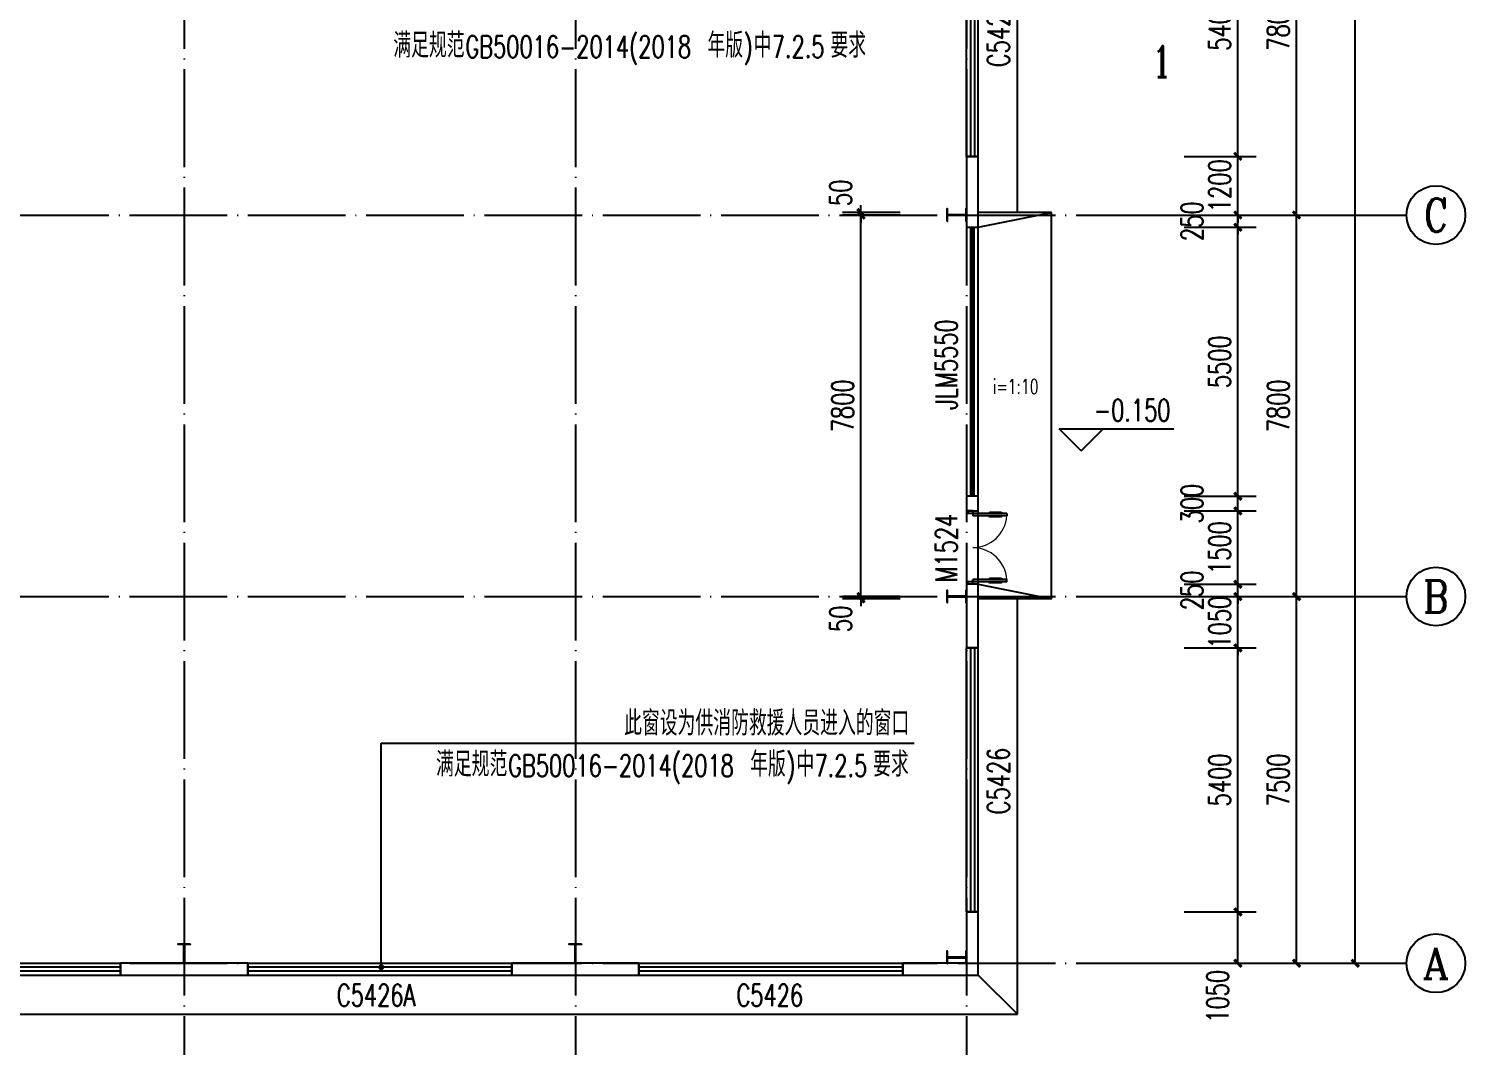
# Model space of a CAD drawing. Header units: millimetres. Extents: x 4455189 to 4808172, y 18512388 to 19204582.
# Drawn here: x 4745792 to 4775172, y 18968898 to 18989704 of the extents above; entities that cross this region are included whole.
import ezdxf
from ezdxf.enums import TextEntityAlignment as Align

# ---------------------------------------------------------------- set-up
doc = ezdxf.new("R2010")
doc.units = ezdxf.units.MM
doc.header["$LTSCALE"] = 1000
doc.header["$MEASUREMENT"] = 0
doc.linetypes.add('DASH', pattern=[0.35, 0.25, -0.1])
doc.linetypes.add('DOTE', pattern=[2.42, 2, -0.2, 0.02, -0.2])
doc.layers.get('Defpoints').update_dxf_attribs({"color": 1})
for name, color, linetype in [('AXIS_TEXT', 7, 'Continuous'), ('AXIS_内部', 151, 'Continuous'), ('AXIS_外部', 171, 'Continuous'), ('COLUMN', 2, 'Continuous'), ('DIM_ELEV', 3, 'Continuous'), ('DIM_LEAD', 145, 'Continuous'), ('DIM_SYMB', 165, 'Continuous'), ('DOOR_FIRE', 140, 'Continuous'), ('DOOR_FIRE_TEXT', 7, 'Continuous'), ('DOTE', 250, 'DOTE'), ('GROUND', 150, 'Continuous'), ('PUB_TEXT', 7, 'Continuous'), ('WALL-PARAPET', 6, 'Continuous'), ('WINDOW', 140, 'Continuous'), ('WINDOW_TEXT', 7, 'Continuous')]:
    doc.layers.add(name, color=color, linetype=linetype)
doc.styles.add('_TCH_AXIS', font='COMPLEX', dxfattribs={"bigfont": 'GBCBIG'})
doc.styles.add('_TCH_DIM', font='SIMPLEX', dxfattribs={"bigfont": 'GBCBIG'})
doc.styles.add('_TCH_DIM_T3', font='SIMPLEX', dxfattribs={"width": 0.705882, "bigfont": 'GBCBIG'})
doc.styles.add('_TCH_LABEL', font='COMPLEX', dxfattribs={"bigfont": 'GBCBIG'})
doc.styles.add('_TCH_WINDOW', font='SIMPLEX', dxfattribs={"height": 3.5, "bigfont": 'GBCBIG'})
doc.styles.add('COMPLEX', font='COMPLEX')
doc.dimstyles.new('_TCH_ARCH&&150', dxfattribs={"dimtxt": 446.25, "dimasz": 150, "dimexe": 375, "dimexo": 450, "dimgap": 150, "dimtad": 1, "dimdec": 0, "dimzin": 0, "dimdsep": 46, "dimtxsty": '_TCH_DIM_T3', "dimblk": 'ARCHTICK', "dimcen": 0.09, "dimclrt": 7, "dimazin": 2, "dimtfac": 1, "dimtdec": 0, "dimtix": 1, "dimtmove": 2, "dimatfit": 3, "dimfxl": 0, "dimtolj": 1, "dimtzin": 0, "dimarcsym": 0})

# ---------------------------------------------------------------- blocks, each defined once
blk = doc.blocks.new('A$C3ACC4A1C')
at = {"layer": 'COLUMN'}
h = blk.add_hatch(color=256, dxfattribs=at)
h.paths.add_polyline_path([(125, 400), (0, 400), (0, 388), (120, 388), (120, 200), (125, 200)])
h.paths.add_polyline_path([(250, 400), (125, 400), (125, 200), (130, 200), (130, 388), (250, 388)])
h.paths.add_polyline_path([(250, 12), (130, 12), (130, 200), (125, 200), (125, 0), (250, 0)])
h.paths.add_polyline_path([(125, 200), (120, 200), (120, 12), (0, 12), (0, 0), (125, 0)])
blk.add_lwpolyline([(0, 0), (0, 12), (120, 12), (120, 388), (0, 388), (0, 400), (250, 400), (250, 388), (130, 388), (130, 12), (250, 12), (250, 0)], close=True, dxfattribs=at)
blk = doc.blocks.new('_ArchTick')
at = {"color": 0, "linetype": 'ByBlock', "const_width": 0.4}
blk.add_lwpolyline([(-0.5, -0.5), (0.5, 0.5)], dxfattribs=at)
blk = doc.blocks.new('*D217')
at = {"layer": 'AXIS_内部', "color": 0, "lineweight": -2}
for p, q in [((4763612, 18978094), (4762437, 18978094)), ((4763612, 18978044), (4762437, 18978044)), ((4762812, 18978094), (4762812, 18978244)), ((4762812, 18978044), (4762812, 18978094)), ((4762812, 18978044), (4762812, 18977894))]:
    blk.add_line(p, q, dxfattribs=at)
at = {"layer": 'Defpoints', "color": 0}
for p in [(4762812, 18978094), (4764062, 18978094), (4764062, 18978044)]:
    blk.add_point(p, dxfattribs=at)
at = {"layer": 'AXIS_内部', "color": 0, "lineweight": -2, "xscale": 150, "yscale": 150, "zscale": 150}
for p, rotation in [((4762812, 18978094), 270), ((4762812, 18978044), 90)]:
    blk.add_blockref('_ArchTick', p, dxfattribs=dict(at, rotation=rotation))
at = {"layer": 'AXIS_内部', "color": 7, "insert": (4762399, 18977639), "char_height": 446.2, "attachment_point": 5, "rotation": 90, "style": '_TCH_DIM_T3'}
blk.add_mtext('\\A1;50', dxfattribs=at)
blk = doc.blocks.new('*D218')
at = {"layer": 'AXIS_内部', "color": 0, "lineweight": -2}
for p, q in [((4763612, 18985894), (4762437, 18985894)), ((4762812, 18978094), (4762812, 18985894)), ((4763612, 18978094), (4762437, 18978094))]:
    blk.add_line(p, q, dxfattribs=at)
at = {"layer": 'Defpoints', "color": 0}
for p in [(4762812, 18985894), (4764062, 18985894), (4764062, 18978094)]:
    blk.add_point(p, dxfattribs=at)
at = {"layer": 'AXIS_内部', "color": 0, "lineweight": -2, "xscale": 150, "yscale": 150, "zscale": 150}
for p, rotation in [((4762812, 18985894), 90), ((4762812, 18978094), 270)]:
    blk.add_blockref('_ArchTick', p, dxfattribs=dict(at, rotation=rotation))
at = {"layer": 'AXIS_内部', "color": 7, "insert": (4762438, 18981994), "char_height": 446.2, "attachment_point": 5, "rotation": 90, "style": '_TCH_DIM_T3'}
blk.add_mtext('\\A1;7800', dxfattribs=at)
blk = doc.blocks.new('*D219')
at = {"layer": 'AXIS_内部', "color": 0, "lineweight": -2}
for p, q in [((4763612, 18985944), (4762437, 18985944)), ((4762812, 18985944), (4762812, 18986094)), ((4762812, 18985894), (4762812, 18985944)), ((4763612, 18985894), (4762437, 18985894)), ((4762812, 18985894), (4762812, 18985744))]:
    blk.add_line(p, q, dxfattribs=at)
at = {"layer": 'Defpoints', "color": 0}
for p in [(4762812, 18985944), (4764062, 18985944), (4764062, 18985894)]:
    blk.add_point(p, dxfattribs=at)
at = {"layer": 'AXIS_内部', "color": 0, "lineweight": -2, "xscale": 150, "yscale": 150, "zscale": 150}
for p, rotation in [((4762812, 18985944), 270), ((4762812, 18985894), 90)]:
    blk.add_blockref('_ArchTick', p, dxfattribs=dict(at, rotation=rotation))
at = {"layer": 'AXIS_内部', "color": 7, "insert": (4762399, 18986349), "char_height": 446.2, "attachment_point": 5, "rotation": 90, "style": '_TCH_DIM_T3'}
blk.add_mtext('\\A1;50', dxfattribs=at)
blk = doc.blocks.new('*D220')
at = {"layer": 'AXIS_内部', "color": 0, "lineweight": -2}
for p, q in [((4769422, 18971644), (4770897, 18971644)), ((4770522, 18970594), (4770522, 18971644)), ((4769422, 18970594), (4770897, 18970594))]:
    blk.add_line(p, q, dxfattribs=at)
at = {"layer": 'Defpoints', "color": 0}
for p in [(4768972, 18971644), (4770522, 18971644), (4768972, 18970594)]:
    blk.add_point(p, dxfattribs=at)
at = {"layer": 'AXIS_内部', "color": 0, "lineweight": -2, "xscale": 150, "yscale": 150, "zscale": 150}
for p, rotation in [((4770522, 18971644), 90), ((4770522, 18970594), 270)]:
    blk.add_blockref('_ArchTick', p, dxfattribs=dict(at, rotation=rotation))
at = {"layer": 'AXIS_内部', "color": 7, "insert": (4770109, 18969919), "char_height": 446.2, "attachment_point": 5, "rotation": 90, "style": '_TCH_DIM_T3'}
blk.add_mtext('\\A1;1050', dxfattribs=at)
blk = doc.blocks.new('*D221')
at = {"layer": 'AXIS_内部', "color": 0, "lineweight": -2}
for p, q in [((4769422, 18977044), (4770897, 18977044)), ((4770522, 18971644), (4770522, 18977044)), ((4769422, 18971644), (4770897, 18971644))]:
    blk.add_line(p, q, dxfattribs=at)
at = {"layer": 'Defpoints', "color": 0}
for p in [(4768972, 18977044), (4770522, 18977044), (4768972, 18971644)]:
    blk.add_point(p, dxfattribs=at)
at = {"layer": 'AXIS_内部', "color": 0, "lineweight": -2, "xscale": 150, "yscale": 150, "zscale": 150}
for p, rotation in [((4770522, 18977044), 90), ((4770522, 18971644), 270)]:
    blk.add_blockref('_ArchTick', p, dxfattribs=dict(at, rotation=rotation))
at = {"layer": 'AXIS_内部', "color": 7, "insert": (4770148, 18974344), "char_height": 446.2, "attachment_point": 5, "rotation": 90, "style": '_TCH_DIM_T3'}
blk.add_mtext('\\A1;5400', dxfattribs=at)
blk = doc.blocks.new('*D222')
at = {"layer": 'AXIS_内部', "color": 0, "lineweight": -2}
for p, q in [((4769422, 18978094), (4770897, 18978094)), ((4770522, 18978094), (4770522, 18978244)), ((4770522, 18977044), (4770522, 18978094)), ((4769422, 18977044), (4770897, 18977044)), ((4770522, 18977044), (4770522, 18976894))]:
    blk.add_line(p, q, dxfattribs=at)
at = {"layer": 'Defpoints', "color": 0}
for p in [(4768972, 18978094), (4770522, 18978094), (4768972, 18977044)]:
    blk.add_point(p, dxfattribs=at)
at = {"layer": 'AXIS_内部', "color": 0, "lineweight": -2, "xscale": 150, "yscale": 150, "zscale": 150}
for p, rotation in [((4770522, 18978094), 270), ((4770522, 18977044), 90)]:
    blk.add_blockref('_ArchTick', p, dxfattribs=dict(at, rotation=rotation))
at = {"layer": 'AXIS_内部', "color": 7, "insert": (4770148, 18977569), "char_height": 446.2, "attachment_point": 5, "rotation": 90, "style": '_TCH_DIM_T3'}
blk.add_mtext('\\A1;1050', dxfattribs=at)
blk = doc.blocks.new('*D223')
at = {"layer": 'AXIS_内部', "color": 0, "lineweight": -2}
for p, q in [((4769422, 18978344), (4770897, 18978344)), ((4770522, 18978344), (4770522, 18978494)), ((4770522, 18978094), (4770522, 18978344)), ((4769422, 18978094), (4770897, 18978094)), ((4770522, 18978094), (4770522, 18977944))]:
    blk.add_line(p, q, dxfattribs=at)
at = {"layer": 'Defpoints', "color": 0}
for p in [(4768972, 18978344), (4770522, 18978344), (4768972, 18978094)]:
    blk.add_point(p, dxfattribs=at)
at = {"layer": 'AXIS_内部', "color": 0, "lineweight": -2, "xscale": 150, "yscale": 150, "zscale": 150}
for p, rotation in [((4770522, 18978344), 270), ((4770522, 18978094), 90)]:
    blk.add_blockref('_ArchTick', p, dxfattribs=dict(at, rotation=rotation))
at = {"layer": 'AXIS_内部', "color": 7, "insert": (4769584, 18978219), "char_height": 446.2, "attachment_point": 5, "rotation": 90, "style": '_TCH_DIM_T3'}
blk.add_mtext('\\A1;250', dxfattribs=at)
blk = doc.blocks.new('*D224')
at = {"layer": 'AXIS_内部', "color": 0, "lineweight": -2}
for p, q in [((4769422, 18979844), (4770897, 18979844)), ((4770522, 18978344), (4770522, 18979844)), ((4769422, 18978344), (4770897, 18978344))]:
    blk.add_line(p, q, dxfattribs=at)
at = {"layer": 'Defpoints', "color": 0}
for p in [(4768972, 18979844), (4770522, 18979844), (4768972, 18978344)]:
    blk.add_point(p, dxfattribs=at)
at = {"layer": 'AXIS_内部', "color": 0, "lineweight": -2, "xscale": 150, "yscale": 150, "zscale": 150}
for p, rotation in [((4770522, 18979844), 90), ((4770522, 18978344), 270)]:
    blk.add_blockref('_ArchTick', p, dxfattribs=dict(at, rotation=rotation))
at = {"layer": 'AXIS_内部', "color": 7, "insert": (4770148, 18979094), "char_height": 446.2, "attachment_point": 5, "rotation": 90, "style": '_TCH_DIM_T3'}
blk.add_mtext('\\A1;1500', dxfattribs=at)
blk = doc.blocks.new('*D225')
at = {"layer": 'AXIS_内部', "color": 0, "lineweight": -2}
for p, q in [((4769422, 18980144), (4770897, 18980144)), ((4770522, 18979844), (4770522, 18980144)), ((4769422, 18979844), (4770897, 18979844))]:
    blk.add_line(p, q, dxfattribs=at)
at = {"layer": 'Defpoints', "color": 0}
for p in [(4768972, 18980144), (4770522, 18980144), (4768972, 18979844)]:
    blk.add_point(p, dxfattribs=at)
at = {"layer": 'AXIS_内部', "color": 0, "lineweight": -2, "xscale": 150, "yscale": 150, "zscale": 150}
for p, rotation in [((4770522, 18980144), 90), ((4770522, 18979844), 270)]:
    blk.add_blockref('_ArchTick', p, dxfattribs=dict(at, rotation=rotation))
at = {"layer": 'AXIS_内部', "color": 7, "insert": (4769584, 18979994), "char_height": 446.2, "attachment_point": 5, "rotation": 90, "style": '_TCH_DIM_T3'}
blk.add_mtext('\\A1;300', dxfattribs=at)
blk = doc.blocks.new('*D226')
at = {"layer": 'AXIS_内部', "color": 0, "lineweight": -2}
for p, q in [((4769422, 18985644), (4770897, 18985644)), ((4770522, 18980144), (4770522, 18985644)), ((4769422, 18980144), (4770897, 18980144))]:
    blk.add_line(p, q, dxfattribs=at)
at = {"layer": 'Defpoints', "color": 0}
for p in [(4768972, 18985644), (4770522, 18985644), (4768972, 18980144)]:
    blk.add_point(p, dxfattribs=at)
at = {"layer": 'AXIS_内部', "color": 0, "lineweight": -2, "xscale": 150, "yscale": 150, "zscale": 150}
for p, rotation in [((4770522, 18985644), 90), ((4770522, 18980144), 270)]:
    blk.add_blockref('_ArchTick', p, dxfattribs=dict(at, rotation=rotation))
at = {"layer": 'AXIS_内部', "color": 7, "insert": (4770148, 18982894), "char_height": 446.2, "attachment_point": 5, "rotation": 90, "style": '_TCH_DIM_T3'}
blk.add_mtext('\\A1;5500', dxfattribs=at)
blk = doc.blocks.new('*D227')
at = {"layer": 'AXIS_内部', "color": 0, "lineweight": -2}
for p, q in [((4770522, 18985894), (4770522, 18986044)), ((4769422, 18985894), (4770897, 18985894)), ((4770522, 18985644), (4770522, 18985894)), ((4769422, 18985644), (4770897, 18985644)), ((4770522, 18985644), (4770522, 18985494))]:
    blk.add_line(p, q, dxfattribs=at)
at = {"layer": 'Defpoints', "color": 0}
for p in [(4768972, 18985894), (4770522, 18985894), (4768972, 18985644)]:
    blk.add_point(p, dxfattribs=at)
at = {"layer": 'AXIS_内部', "color": 0, "lineweight": -2, "xscale": 150, "yscale": 150, "zscale": 150}
for p, rotation in [((4770522, 18985894), 270), ((4770522, 18985644), 90)]:
    blk.add_blockref('_ArchTick', p, dxfattribs=dict(at, rotation=rotation))
at = {"layer": 'AXIS_内部', "color": 7, "insert": (4769584, 18985769), "char_height": 446.2, "attachment_point": 5, "rotation": 90, "style": '_TCH_DIM_T3'}
blk.add_mtext('\\A1;250', dxfattribs=at)
blk = doc.blocks.new('*D228')
at = {"layer": 'AXIS_内部', "color": 0, "lineweight": -2}
for p, q in [((4770522, 18987094), (4770522, 18987244)), ((4769422, 18987094), (4770897, 18987094)), ((4770522, 18985894), (4770522, 18987094)), ((4769422, 18985894), (4770897, 18985894)), ((4770522, 18985894), (4770522, 18985744))]:
    blk.add_line(p, q, dxfattribs=at)
at = {"layer": 'Defpoints', "color": 0}
for p in [(4768972, 18987094), (4770522, 18987094), (4768972, 18985894)]:
    blk.add_point(p, dxfattribs=at)
at = {"layer": 'AXIS_内部', "color": 0, "lineweight": -2, "xscale": 150, "yscale": 150, "zscale": 150}
for p, rotation in [((4770522, 18987094), 270), ((4770522, 18985894), 90)]:
    blk.add_blockref('_ArchTick', p, dxfattribs=dict(at, rotation=rotation))
at = {"layer": 'AXIS_内部', "color": 7, "insert": (4770148, 18986494), "char_height": 446.2, "attachment_point": 5, "rotation": 90, "style": '_TCH_DIM_T3'}
blk.add_mtext('\\A1;1200', dxfattribs=at)
blk = doc.blocks.new('*D229')
at = {"layer": 'AXIS_内部', "color": 0, "lineweight": -2}
for p, q in [((4769422, 18992494), (4770897, 18992494)), ((4770522, 18987094), (4770522, 18992494)), ((4769422, 18987094), (4770897, 18987094))]:
    blk.add_line(p, q, dxfattribs=at)
at = {"layer": 'Defpoints', "color": 0}
for p in [(4768972, 18992494), (4770522, 18992494), (4768972, 18987094)]:
    blk.add_point(p, dxfattribs=at)
at = {"layer": 'AXIS_内部', "color": 0, "lineweight": -2, "xscale": 150, "yscale": 150, "zscale": 150}
for p, rotation in [((4770522, 18992494), 90), ((4770522, 18987094), 270)]:
    blk.add_blockref('_ArchTick', p, dxfattribs=dict(at, rotation=rotation))
at = {"layer": 'AXIS_内部', "color": 7, "insert": (4770148, 18989794), "char_height": 446.2, "attachment_point": 5, "rotation": 90, "style": '_TCH_DIM_T3'}
blk.add_mtext('\\A1;5400', dxfattribs=at)
blk = doc.blocks.new('*D410')
at = {"layer": 'AXIS_外部', "color": 0, "lineweight": -2}
for p, q in [((4768422, 18978094), (4772097, 18978094)), ((4771722, 18970594), (4771722, 18978094)), ((4768422, 18970594), (4772097, 18970594))]:
    blk.add_line(p, q, dxfattribs=at)
at = {"layer": 'Defpoints', "color": 0}
for p in [(4767972, 18978094), (4771722, 18978094), (4767972, 18970594)]:
    blk.add_point(p, dxfattribs=at)
at = {"layer": 'AXIS_外部', "color": 0, "lineweight": -2, "xscale": 150, "yscale": 150, "zscale": 150}
for p, rotation in [((4771722, 18978094), 90), ((4771722, 18970594), 270)]:
    blk.add_blockref('_ArchTick', p, dxfattribs=dict(at, rotation=rotation))
at = {"layer": 'AXIS_外部', "color": 7, "insert": (4771348, 18974344), "char_height": 446.2, "attachment_point": 5, "rotation": 90, "style": '_TCH_DIM_T3'}
blk.add_mtext('\\A1;7500', dxfattribs=at)
blk = doc.blocks.new('*D411')
at = {"layer": 'AXIS_外部', "color": 0, "lineweight": -2}
for p, q in [((4768422, 18985894), (4772097, 18985894)), ((4771722, 18978094), (4771722, 18985894)), ((4768422, 18978094), (4772097, 18978094))]:
    blk.add_line(p, q, dxfattribs=at)
at = {"layer": 'Defpoints', "color": 0}
for p in [(4767972, 18985894), (4771722, 18985894), (4767972, 18978094)]:
    blk.add_point(p, dxfattribs=at)
at = {"layer": 'AXIS_外部', "color": 0, "lineweight": -2, "xscale": 150, "yscale": 150, "zscale": 150}
for p, rotation in [((4771722, 18985894), 90), ((4771722, 18978094), 270)]:
    blk.add_blockref('_ArchTick', p, dxfattribs=dict(at, rotation=rotation))
at = {"layer": 'AXIS_外部', "color": 7, "insert": (4771348, 18981994), "char_height": 446.2, "attachment_point": 5, "rotation": 90, "style": '_TCH_DIM_T3'}
blk.add_mtext('\\A1;7800', dxfattribs=at)
blk = doc.blocks.new('*D412')
at = {"layer": 'AXIS_外部', "color": 0, "lineweight": -2}
for p, q in [((4768422, 18993694), (4772097, 18993694)), ((4771722, 18985894), (4771722, 18993694)), ((4768422, 18985894), (4772097, 18985894))]:
    blk.add_line(p, q, dxfattribs=at)
at = {"layer": 'Defpoints', "color": 0}
for p in [(4767972, 18993694), (4771722, 18993694), (4767972, 18985894)]:
    blk.add_point(p, dxfattribs=at)
at = {"layer": 'AXIS_外部', "color": 0, "lineweight": -2, "xscale": 150, "yscale": 150, "zscale": 150}
for p, rotation in [((4771722, 18993694), 90), ((4771722, 18985894), 270)]:
    blk.add_blockref('_ArchTick', p, dxfattribs=dict(at, rotation=rotation))
at = {"layer": 'AXIS_外部', "color": 7, "insert": (4771348, 18989794), "char_height": 446.2, "attachment_point": 5, "rotation": 90, "style": '_TCH_DIM_T3'}
blk.add_mtext('\\A1;7800', dxfattribs=at)
blk = doc.blocks.new('*D419')
at = {"layer": 'AXIS_外部', "color": 0, "lineweight": -2}
for p, q in [((4768422, 19024834), (4773297, 19024834)), ((4772922, 18970594), (4772922, 19024834)), ((4768422, 18970594), (4773297, 18970594))]:
    blk.add_line(p, q, dxfattribs=at)
at = {"layer": 'Defpoints', "color": 0}
for p in [(4767972, 19024834), (4772922, 19024834), (4767972, 18970594)]:
    blk.add_point(p, dxfattribs=at)
at = {"layer": 'AXIS_外部', "color": 0, "lineweight": -2, "xscale": 150, "yscale": 150, "zscale": 150}
for p, rotation in [((4772922, 19024834), 90), ((4772922, 18970594), 270)]:
    blk.add_blockref('_ArchTick', p, dxfattribs=dict(at, rotation=rotation))
at = {"layer": 'AXIS_外部', "color": 7, "insert": (4772548, 18997714), "char_height": 446.2, "attachment_point": 5, "rotation": 90, "style": '_TCH_DIM_T3'}
blk.add_mtext('\\A1;54240', dxfattribs=at)
blk = doc.blocks.new('_AXISO')
blk.add_circle((0, 0), 0.5)
at = {"layer": 'AXIS_TEXT', "style": 'COMPLEX', "width": 1.041667}
blk.add_attdef('A', text='', height=0.56, dxfattribs=at).set_placement((-0.25, -0.28), (0.25, -0.28), align=Align.FIT)
blk = doc.blocks.new('$WINLIB2D$00000001')
for p, q in [((-0.5, 0.5), (0.5, 0.5)), ((-0.5, 0.5), (-0.5, -0.5)), ((0.5, -0.5), (0.5, 0.5)), ((0.5, 0.1667), (-0.5, 0.1667)), ((0.5, -0.1667), (-0.5, -0.1667)), ((-0.5, -0.5), (0.5, -0.5))]:
    blk.add_line(p, q)
blk = doc.blocks.new('$DorLib2D$00000213')
at = {"color": 0, "linetype": 'DASH', "const_width": 0.02}
blk.add_lwpolyline([(0.5, 0), (-0.5, 0)], dxfattribs=at)
blk = doc.blocks.new('$DorLib2D$00000011')
at = {"lineweight": 13}
for p, q in [((-0.483, 0.396), (-0.483, 0.235)), ((-0.417, 0.396), (-0.417, 0.235)), ((0.417, 0.396), (0.417, 0.235)), ((0.483, 0.396), (0.483, 0.235))]:
    blk.add_line(p, q, dxfattribs=at)
for p, q in [((-0.483, 0.396), (-0.467, 0.396)), ((-0.467, 0.471), (-0.467, -0.062)), ((-0.467, 0.471), (-0.433, 0.471)), ((-0.433, 0.471), (-0.433, 0.004)), ((-0.417, 0.396), (-0.433, 0.396)), ((0.417, 0.396), (0.433, 0.396)), ((0.433, 0.471), (0.433, 0.004)), ((0.467, 0.471), (0.433, 0.471)), ((0.467, 0.471), (0.467, -0.062)), ((0.483, 0.396), (0.467, 0.396)), ((-0.483, 0.235), (-0.467, 0.235)), ((-0.417, 0.235), (-0.433, 0.235)), ((0.417, 0.235), (0.433, 0.235)), ((0.483, 0.235), (0.467, 0.235)), ((-0.5, 0.004), (-0.433, 0.004)), ((-0.5, 0.004), (-0.5, -0.062)), ((0.5, 0.004), (0.433, 0.004)), ((0.5, 0.004), (0.5, -0.062)), ((-0.5, -0.062), (-0.467, -0.062)), ((0.5, -0.062), (0.467, -0.062))]:
    blk.add_line(p, q)
for centre, start, end in [((-0.467, 0.004), 0, 85.904), ((0.467, 0.004), 94.096, 180)]:
    blk.add_arc(centre, 0.467, start, end, dxfattribs=at)

msp = doc.modelspace()

# ---------------------------------------------------------------- linework, layer by layer
at = {"layer": 'AXIS_外部'}
for p, q in [((4767971.6, 18985894.3), (4773971.6, 18985894.3)), ((4767971.6, 18978094.3), (4773971.6, 18978094.3)), ((4767971.6, 18970594.3), (4773971.6, 18970594.3))]:
    msp.add_line(p, q, dxfattribs=at)
at = {"layer": 'DIM_ELEV'}
for p, q in [((4767314.8, 18981072.4), (4766864.8, 18981522.4)), ((4766864.8, 18981522.4), (4769212.3, 18981522.4)), ((4767314.8, 18981072.4), (4767764.8, 18981522.4))]:
    msp.add_line(p, q, dxfattribs=at)
at = {"layer": 'DIM_LEAD'}
for p, q in [((4753001.6, 18970514.3), (4753001.6, 18975094.3)), ((4753001.6, 18975094.3), (4763900.3, 18975094.3))]:
    msp.add_line(p, q, dxfattribs=at)
at = {"layer": 'DIM_LEAD', "const_width": 60}
msp.add_lwpolyline([(4753001.6, 18970484.3, 1), (4753001.6, 18970544.3, 1)], format="xyb", close=True, dxfattribs=at)
at = {"layer": 'DIM_SYMB'}
msp.add_lwpolyline([(4765402.4, 18982134.6, 0, 0, 0), (4766265.2, 18982134.6, 80, 0, 0), (4766565.2, 18982134.6, 0, 0, 0)], format="xyseb", dxfattribs=at)
at = {"layer": 'DOOR_FIRE'}
msp.add_line((4765211.6, 18980144.3), (4765211.6, 18985644.3), dxfattribs=at)
at = {"layer": 'DOTE'}
for p, q in [((4748971.6, 19027594.3), (4748971.6, 18967594.3)), ((4756971.6, 19027594.3), (4756971.6, 18967594.3)), ((4764971.6, 19027594.3), (4764971.6, 18967594.3)), ((4713971.6, 18985894.3), (4770344.5, 18985894.3)), ((4713971.6, 18978094.3), (4770344.5, 18978094.3)), ((4713971.6, 18970594.3), (4770344.5, 18970594.3))]:
    msp.add_line(p, q, dxfattribs=at)
at = {"layer": 'GROUND'}
for p, q in [((4765211.6, 18985944.3), (4765211.6, 19001444.3)), ((4766011.6, 18985944.3), (4766011.6, 19001444.3)), ((4766711.6, 18985944.3), (4765211.6, 18985944.3)), ((4765211.6, 18978044.3), (4765211.6, 18985944.3)), ((4765211.6, 18985644.3), (4766711.6, 18985944.3)), ((4766711.6, 18978044.3), (4766711.6, 18985944.3)), ((4765211.6, 18978344.3), (4766711.6, 18978044.3)), ((4766711.6, 18978044.3), (4765211.6, 18978044.3)), ((4765211.6, 18970354.3), (4765211.6, 18978044.3)), ((4766011.6, 18969554.3), (4766011.6, 18978044.3)), ((4716731.6, 18970354.3), (4765211.6, 18970354.3)), ((4765211.6, 18970354.3), (4766011.6, 18969554.3)), ((4715931.6, 18969554.3), (4766011.6, 18969554.3))]:
    msp.add_line(p, q, dxfattribs=at)
at = {"layer": 'WALL-PARAPET'}
for p, q in [((4765211.6, 18987094.3), (4764971.6, 18987094.3)), ((4764971.6, 18987094.3), (4764971.6, 18985644.3)), ((4765211.6, 18985644.3), (4765211.6, 18987094.3)), ((4764971.6, 18985644.3), (4765211.6, 18985644.3)), ((4765211.6, 18980144.3), (4764971.6, 18980144.3)), ((4764971.6, 18980144.3), (4764971.6, 18979844.3)), ((4765211.6, 18979844.3), (4765211.6, 18980144.3)), ((4764971.6, 18979844.3), (4765211.6, 18979844.3)), ((4765211.6, 18978344.3), (4764971.6, 18978344.3)), ((4764971.6, 18978344.3), (4764971.6, 18977044.3)), ((4765211.6, 18977044.3), (4765211.6, 18978344.3)), ((4764971.6, 18977044.3), (4765211.6, 18977044.3)), ((4765211.6, 18971644.3), (4764971.6, 18971644.3)), ((4764971.6, 18971644.3), (4764971.6, 18970594.3)), ((4765211.6, 18970354.3), (4765211.6, 18971644.3)), ((4750271.6, 18970594.3), (4747671.6, 18970594.3)), ((4747671.6, 18970594.3), (4747671.6, 18970354.3)), ((4750271.6, 18970354.3), (4750271.6, 18970594.3)), ((4758271.6, 18970594.3), (4755671.6, 18970594.3)), ((4755671.6, 18970594.3), (4755671.6, 18970354.3)), ((4758271.6, 18970354.3), (4758271.6, 18970594.3)), ((4764971.6, 18970594.3), (4763671.6, 18970594.3)), ((4763671.6, 18970594.3), (4763671.6, 18970354.3)), ((4747671.6, 18970354.3), (4750271.6, 18970354.3)), ((4755671.6, 18970354.3), (4758271.6, 18970354.3)), ((4763671.6, 18970354.3), (4765211.6, 18970354.3))]:
    msp.add_line(p, q, dxfattribs=at)
at = {"layer": 'WINDOW'}
msp.add_line((4765211.6, 18978344.3), (4765211.6, 18979844.3), dxfattribs=at)

# ---------------------------------------------------------------- block references
at = {"layer": 'AXIS_外部'}
ref = msp.add_blockref('_AXISO', (4774571.6, 18985894.3), dxfattribs=dict(at, xscale=1200, yscale=1200, zscale=1200))
ref.add_attrib('A', 'C', dxfattribs={"layer": 'AXIS_TEXT', "height": 683.5, "style": '_TCH_AXIS'}).set_placement((4774327.5, 18985552.5), (4774815.7, 18985552.5), align=Align.FIT)
ref = msp.add_blockref('_AXISO', (4774571.6, 18978094.3), dxfattribs=dict(at, xscale=1200, yscale=1200, zscale=1200))
ref.add_attrib('A', 'B', dxfattribs={"layer": 'AXIS_TEXT', "height": 652.9, "style": '_TCH_AXIS'}).set_placement((4774307.3, 18977767.9), (4774835.8, 18977767.9), align=Align.FIT)
ref = msp.add_blockref('_AXISO', (4774571.6, 18970594.3), dxfattribs=dict(at, xscale=1200, yscale=1200, zscale=1200))
ref.add_attrib('A', 'A', dxfattribs={"layer": 'AXIS_TEXT', "height": 637.8, "style": '_TCH_AXIS'}).set_placement((4774298.2, 18970275.4), (4774844.9, 18970275.4), align=Align.FIT)
at = {"layer": 'COLUMN', "xscale": -1, "rotation": 270}
for p in [(4764571.6, 18985769.3), (4764571.6, 18977969.3), (4764571.6, 18970589.3)]:
    msp.add_blockref('A$C3ACC4A1C', p, dxfattribs=at)
at = {"layer": 'COLUMN', "rotation": 180}
for p in [(4749096.6, 18970994.3), (4757096.6, 18970994.3)]:
    msp.add_blockref('A$C3ACC4A1C', p, dxfattribs=at)
at = {"layer": 'DOOR_FIRE'}
ref = msp.add_blockref('$DorLib2D$00000213', (4765091.6, 18982894.3), dxfattribs=dict(at, xscale=-5500, yscale=-5500, zscale=240, rotation=90))
ref.add_attrib('A', 'JLM5550', (4764782.2, 18981911.8), dxfattribs={"layer": 'DOOR_FIRE_TEXT', "height": 446.25, "rotation": 90, "style": '_TCH_WINDOW', "width": 0.705882})
at = {"layer": 'WINDOW'}
ref = msp.add_blockref('$WINLIB2D$00000001', (4765091.6, 18989794.3), dxfattribs=dict(at, xscale=5400, yscale=240, zscale=5400, rotation=90))
ref.add_attrib('A', 'C5426A', (4765847.2, 18988916.8), dxfattribs={"layer": 'WINDOW_TEXT', "height": 446.25, "rotation": 90, "style": '_TCH_WINDOW', "width": 0.705882})
ref = msp.add_blockref('$DorLib2D$00000011', (4765091.6, 18979094.3), dxfattribs=dict(at, xscale=-1500, yscale=-1500, zscale=-1500, rotation=90))
ref.add_attrib('A', 'M1524', (4764782.2, 18978381.8), dxfattribs={"layer": 'WINDOW_TEXT', "height": 446.25, "rotation": 90, "style": '_TCH_WINDOW', "width": 0.705882})
ref = msp.add_blockref('$WINLIB2D$00000001', (4765091.6, 18974344.3), dxfattribs=dict(at, xscale=5400, yscale=240, zscale=5400, rotation=90))
ref.add_attrib('A', 'C5426', (4765847.2, 18973639.3), dxfattribs={"layer": 'WINDOW_TEXT', "height": 446.25, "rotation": 90, "style": '_TCH_WINDOW', "width": 0.705882})
ref = msp.add_blockref('$WINLIB2D$00000001', (4744971.6, 18970474.3), dxfattribs=dict(at, xscale=5400, yscale=240, zscale=5400))
ref.add_attrib('A', 'C5426', (4744266.6, 18969718.7), dxfattribs={"layer": 'WINDOW_TEXT', "height": 446.25, "style": '_TCH_WINDOW', "width": 0.705882})
ref = msp.add_blockref('$WINLIB2D$00000001', (4752971.6, 18970474.3), dxfattribs=dict(at, xscale=5400, yscale=240, zscale=5400))
ref.add_attrib('A', 'C5426A', (4752094.1, 18969718.7), dxfattribs={"layer": 'WINDOW_TEXT', "height": 446.25, "style": '_TCH_WINDOW', "width": 0.705882})
ref = msp.add_blockref('$WINLIB2D$00000001', (4760971.6, 18970474.3), dxfattribs=dict(at, xscale=5400, yscale=240, zscale=5400))
ref.add_attrib('A', 'C5426', (4760266.6, 18969718.7), dxfattribs={"layer": 'WINDOW_TEXT', "height": 446.25, "style": '_TCH_WINDOW', "width": 0.705882})

# ---------------------------------------------------------------- texts
at = {"layer": 'PUB_TEXT', "style": '_TCH_DIM'}
for s, height, p in [('满足规范', 506.38, (4753247.2, 18989111.8)), ('年版', 506.38, (4759671.7, 18989111.8)), ('中', 506.4, (4760618.9, 18989111.8)), ('要求', 506.38, (4762187.5, 18989111.8)), ('此窗设为供消防救援人员进入的窗口', 506.383, (4757967.8, 18975251.8)), ('满足规范', 506.38, (4754121.1, 18974411.8)), ('年版', 506.38, (4760545.6, 18974411.8)), ('中', 506.4, (4761492.8, 18974411.8)), ('要求', 506.38, (4763061.4, 18974411.8))]:
    msp.add_text(s, height=height, dxfattribs=at).set_placement(p)
at = {"layer": 'PUB_TEXT', "width": 0.705882}
for s, height, style, p in [('GB50016-2014(2018', 446.25, '_TCH_DIM', (4754721.7, 18989111.8)), (')', 446.2, '_TCH_DIM', (4760408.9, 18989111.8)), ('7.2.5', 446.25, '_TCH_DIM', (4760987.5, 18989111.8)), ('1', 637.5, '_TCH_LABEL', (4768771.1, 18988714.5)), ('i=1:10', 297.5, '_TCH_DIM', (4765508.8, 18982239.6)), ('-0.150', 446.25, '_TCH_DIM', (4767577.3, 18981679.9)), ('GB50016-2014(2018', 446.25, '_TCH_DIM', (4755595.6, 18974411.8)), (')', 446.2, '_TCH_DIM', (4761282.8, 18974411.8)), ('7.2.5', 446.25, '_TCH_DIM', (4761861.4, 18974411.8))]:
    msp.add_text(s, height=height, dxfattribs=dict(at, style=style)).set_placement(p)

# ---------------------------------------------------------------- dimensions: what is measured, and where the dimension line sits
at = {"layer": 'AXIS_内部'}
for p1, p2, distance, picture, middle in [((4768971.6, 18987094.3), (4768971.6, 18992494.3), -1550, '*D229', (4770148.5, 18989794.3)), ((4768971.6, 18985894.3), (4768971.6, 18987094.3), -1550, '*D228', (4770148.5, 18986494.3)), ((4764061.6, 18978094.3), (4764061.6, 18985894.3), 1250, '*D218', (4762438.5, 18981994.3)), ((4768971.6, 18980144.3), (4768971.6, 18985644.3), -1550, '*D226', (4770148.5, 18982894.3)), ((4768971.6, 18978344.3), (4768971.6, 18979844.3), -1550, '*D224', (4770148.5, 18979094.3)), ((4768971.6, 18977044.3), (4768971.6, 18978094.3), -1550, '*D222', (4770148.5, 18977569.3)), ((4768971.6, 18971644.3), (4768971.6, 18977044.3), -1550, '*D221', (4770148.5, 18974344.3))]:
    dim = msp.add_aligned_dim(p1=p1, p2=p2, distance=distance, dimstyle='_TCH_ARCH&&150', dxfattribs=at)
    dim.commit()
    dim.dimension.update_dxf_attribs({"geometry": picture, "text_midpoint": middle})
for base, p1, p2, picture, middle in [((4762811.6, 18985944.3), (4764061.6, 18985894.3), (4764061.6, 18985944.3), '*D219', (4762399.1, 18986349.3)), ((4770521.6, 18985894.3), (4768971.6, 18985644.3), (4768971.6, 18985894.3), '*D227', (4769584.1, 18985769.3)), ((4770521.6, 18980144.3), (4768971.6, 18979844.3), (4768971.6, 18980144.3), '*D225', (4769584.1, 18979994.3)), ((4770521.6, 18978344.3), (4768971.6, 18978094.3), (4768971.6, 18978344.3), '*D223', (4769584.1, 18978219.3)), ((4762811.6, 18978094.3), (4764061.6, 18978044.3), (4764061.6, 18978094.3), '*D217', (4762399.1, 18977639.3)), ((4770521.6, 18971644.3), (4768971.6, 18970594.3), (4768971.6, 18971644.3), '*D220', (4770109.1, 18969919.3))]:
    dim = msp.add_linear_dim(base=base, p1=p1, p2=p2, angle=90, dimstyle='_TCH_ARCH&&150', dxfattribs=at)
    dim.commit()
    dim.dimension.update_dxf_attribs({"geometry": picture, "text_midpoint": middle, "dimtype": 129})
at = {"layer": 'AXIS_外部'}
for p1, p2, distance, picture, middle in [((4767971.6, 18970594.3), (4767971.6, 19024834.3), -4950, '*D419', (4772548.5, 18997714.3)), ((4767971.6, 18985894.3), (4767971.6, 18993694.3), -3750, '*D412', (4771348.5, 18989794.3)), ((4767971.6, 18978094.3), (4767971.6, 18985894.3), -3750, '*D411', (4771348.5, 18981994.3)), ((4767971.6, 18970594.3), (4767971.6, 18978094.3), -3750, '*D410', (4771348.5, 18974344.3))]:
    dim = msp.add_aligned_dim(p1=p1, p2=p2, distance=distance, dimstyle='_TCH_ARCH&&150', dxfattribs=at)
    dim.commit()
    dim.dimension.update_dxf_attribs({"geometry": picture, "text_midpoint": middle})

doc.saveas('drawing.dxf')
